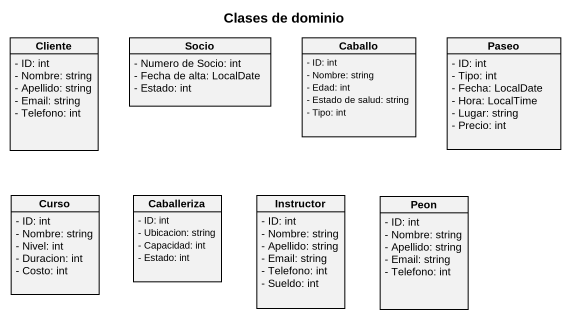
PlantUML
@startuml
title Clases de dominio
hide circle
hide empty members
skinparam classAttributeIconSize 0
class Cliente {
  - ID: int
  - Nombre: string
  - Apellido: string
  - Email: string
  - Telefono: int
}
class Socio {
  - Numero de Socio: int
  - Fecha de alta: LocalDate
  - Estado: int
}
class Caballo {
  - ID: int
  - Nombre: string
  - Edad: int
  - Estado de salud: string
  - Tipo: int
}
class Paseo {
  - ID: int
  - Tipo: int
  - Fecha: LocalDate
  - Hora: LocalTime
  - Lugar: string
  - Precio: int
}
class Curso {
  - ID: int
  - Nombre: string
  - Nivel: int
  - Duracion: int
  - Costo: int
}
class Caballeriza {
  - ID: int
  - Ubicacion: string
  - Capacidad: int
  - Estado: int
}
class Instructor {
  - ID: int
  - Nombre: string
  - Apellido: string
  - Email: string
  - Telefono: int
  - Sueldo: int
}
class Peon {
  - ID: int
  - Nombre: string
  - Apellido: string
  - Email: string
  - Telefono: int
}
@enduml
